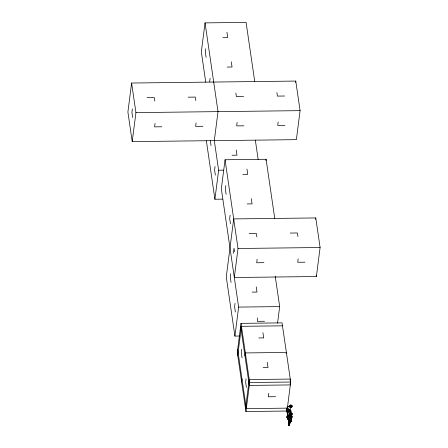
<?xml version="1.0" encoding="UTF-8"?>
<svg xmlns="http://www.w3.org/2000/svg" width="448" height="448" viewBox="0 0 448 448"><rect width="100%" height="100%" fill="white"/><g stroke="black" fill="none" stroke-linecap="round" stroke-linejoin="round"><path stroke-width="0.67" d="M291.116 414.848L291.687 415.19L292.253 417.766L288.518 420.101L288.574 416.612L289.206 414.758L289.918 413.918L290.685 414.187M288.551 419.502L287.319 419.205L287.89 415.946M287.319 419.205C288.238 416.13 287.549 413.073 286.283 410.245L287.28 407.501L288.294 406.246L289.8 406.571L289.75 407.07L290.55 407.747L291.726 407.484L291.766 406.493M289.206 414.758L289.038 417.491L288.428 419.356L288.977 421.154L290.595 421.932L291.654 417.648L291.682 420.308L291.346 421.501L290.511 421.428L288.926 423.483L289.134 425.6L289.688 425.522L289.346 424.71L290.483 421.557M291.732 406.196L291.374 405.266L290.03 405.182L289.727 406.19L290.752 406.717L291.732 406.196L291.374 405.266L290.119 405.888L290.752 406.717M288.977 421.154L289.526 419.294L291.883 416.366L292.264 416.752M289.066 420.078L288.428 419.356L288.826 416.091L289.918 413.918L290.674 414.45L289.514 414.764L289.447 417.172L289.806 415.677L291.766 414.641L292.158 413.616L290.909 412.832L291.782 412.972L292.079 414.574L290.69 415.246L289.699 418.863L289.929 419.345L291.508 416.914L290.186 414.546L290.276 413.717L290.937 413.398M291.396 420.118L291.654 417.648M290.427 416.864L288.518 420.101L289.526 419.294L290.427 416.864L289.318 416.612L289.514 414.764L290.674 414.45M288.506 423.125L289.257 420.969L288.271 424.861L289.134 425.6L290.091 422.402L291.306 420.297M131.611 83.031L127.893 112.039L132.222 141.618L296.38 139.658L300.093 110.65L295.77 81.071L131.611 83.031L135.934 112.61L132.222 141.618M132.356 108.875L131.914 112.325L132.681 117.544M155.042 123.418L154.599 126.868L161.84 126.784M254.733 81.558L246.081 22.4L205.044 22.887L201.326 51.901L205.75 82.169M196.078 122.931L195.636 126.381L202.882 126.291M205.789 48.737L205.346 52.186L206.108 57.406M209.67 81.766L210.112 78.316M215.046 166.482L214.603 169.932L215.365 175.157M222.561 199.136L214.906 199.231L218.624 170.218L214.301 140.638L218.014 111.63L205.044 22.887M274.742 218.428L266.09 159.27L225.053 159.757L221.334 188.77L238.633 307.087L234.914 336.095L239.786 336.039M225.798 185.601L225.355 189.05L226.117 194.275M237.121 122.438L236.678 125.888L243.919 125.804M230.121 215.18L229.678 218.63L230.446 223.854M230.731 273.773L230.289 277.222L231.05 282.442M233.346 253.333L234.007 248.214L234.517 251.731M225.053 159.757L238.022 248.494L234.31 277.508L316.389 276.528L320.107 247.514L315.778 217.935L233.699 218.915L226.268 276.937L234.914 336.095M235.054 303.352L234.612 306.802L235.374 312.021M287.252 408.962L290.702 382.026L282.05 322.868L241.013 323.355L237.294 352.369L245.946 411.527L286.983 411.034M237.726 355.326L241.444 326.312L282.486 325.825M241.758 349.199L241.315 352.649L242.077 357.874M265.916 160.647L266.09 159.27M257.13 259.308L256.687 262.758L263.928 262.668M241.618 381.948L241.993 379.047M244.966 355.835L245.336 352.934L286.378 352.447L286.227 353.606M278.158 121.951L277.715 125.401L284.962 125.311M246.081 378.778L245.638 382.234L246.406 387.453M245.51 408.57L249.228 379.557L290.27 379.07L290.091 380.447M257.734 317.895L257.298 321.345L264.538 321.261M245.946 411.527L249.659 382.514L241.013 323.355M295.596 82.449L295.77 81.071M277.547 323.176L279.675 306.594L275.246 276.332M268.766 393.327L268.324 396.777L275.565 396.687M298.166 258.815L297.73 262.265L304.97 262.181M315.605 219.318L315.778 217.935M288.949 422.654L289.122 421.322M287.095 408.8L287.28 407.501L288.456 406.532L289.794 406.218M287.616 417.458L286.927 417.721L287.549 413.577M291.782 412.972L292.079 414.574L290.959 414.047L291.105 413.162L290.422 413.599L290.186 414.546M289.066 416.198L289.654 413.476L289.531 410.749L287.823 412.154L286.815 411.65L288.764 408.733L286.815 411.65L287.37 412.082L289.722 410.228L290.55 407.747M289.75 407.07L289.923 405.826M289.134 425.6L289.346 424.71M288.428 419.356L288.786 417.889M286.927 417.721L287.554 414.322M288.288 415.962L288.831 414.198M289.929 419.345L291.883 416.366M288.221 418.953L288.742 417.396M290.147 421.988L289.766 423.668L289.094 423.836M289.582 414.663L291.144 411.09M287.902 407.148L288.294 406.246M289.162 421.775L289.638 420.762M286.798 417.038L287.504 415.783M288.176 412.966L289.531 410.749M292.046 405.558L291.967 406.566L290.332 407.064L289.442 406.577L289.772 405.63L290.506 405.154L292.046 405.558L291.967 406.566L290.332 407.064M289.654 413.476L290.87 411.544L290.713 409.606M289.979 422.61L290.97 421.215M289.772 405.63L289.335 406.19L289.778 406.857M289.929 409.214L288.014 411.544L287.409 411.13M288.518 420.101L289.699 418.863M289.318 416.612L290.69 415.246M292.135 406.286L291.116 406.952M287.823 412.154L287.101 412.597L287.79 413.734M290.22 418.701L291.267 418.37M287.504 413.437L288.103 413.308M290.287 405.653L290.802 405.558M290.332 405.255L291.015 405.149M289.016 423.78L289.766 423.668M222.846 37.492L227.724 37.436L226.962 32.217M227.17 67.071L232.047 67.015L231.286 61.796M147.05 97.658L154.291 97.574L154.806 101.091M188.093 97.171L195.334 97.082L195.849 100.604M243.617 96.51L236.376 96.594L235.861 93.078M284.654 96.018L277.413 96.107L276.898 92.585M135.934 112.61L300.093 110.65M232.103 155.243L236.981 155.182L236.219 149.962M218.624 170.218L223.49 170.162M242.855 174.362L247.733 174.3L246.971 169.081M247.178 203.941L252.056 203.885L251.294 198.66M249.138 233.548L256.385 233.464L256.894 236.981M290.181 233.061L297.422 232.971L297.937 236.488M238.022 248.494L320.107 247.514M252.112 292.113L256.99 292.051L256.228 286.832M238.633 307.087L279.675 306.594M258.815 337.96L263.693 337.898L262.931 332.679M263.138 367.539L268.016 367.483L267.254 362.258M249.659 382.514L290.702 382.026M287.358 408.134L246.316 408.626L237.67 349.468M290.506 405.154L291.418 405.166M290.556 405.434L291.598 405.625M288.271 424.861L289.688 425.522L289.122 424.396M289.862 406.577L290.83 406.784L291.536 406.392L291.53 405.703M290.422 413.599L290.959 414.047M289.722 410.228L290.87 411.544M287.437 411.158L286.933 410.245L287.129 407.977L286.283 410.245L286.726 411.393M291.474 419.838L291.682 420.308M289.514 414.764L289.806 415.677M291.346 421.501L290.993 420.23L290.595 421.932M291.581 406.773L291.726 407.484M316.187 275.15L316.389 276.528M255.338 140.151L258.154 159.41M290.13 383.55L290.326 384.927L249.29 385.414L240.638 326.256M210.28 140.353L211.042 145.578M206.36 140.756L214.906 199.231M290.03 405.182L290.119 405.888M287.56 413.392L287.784 415.828"/></g></svg>
